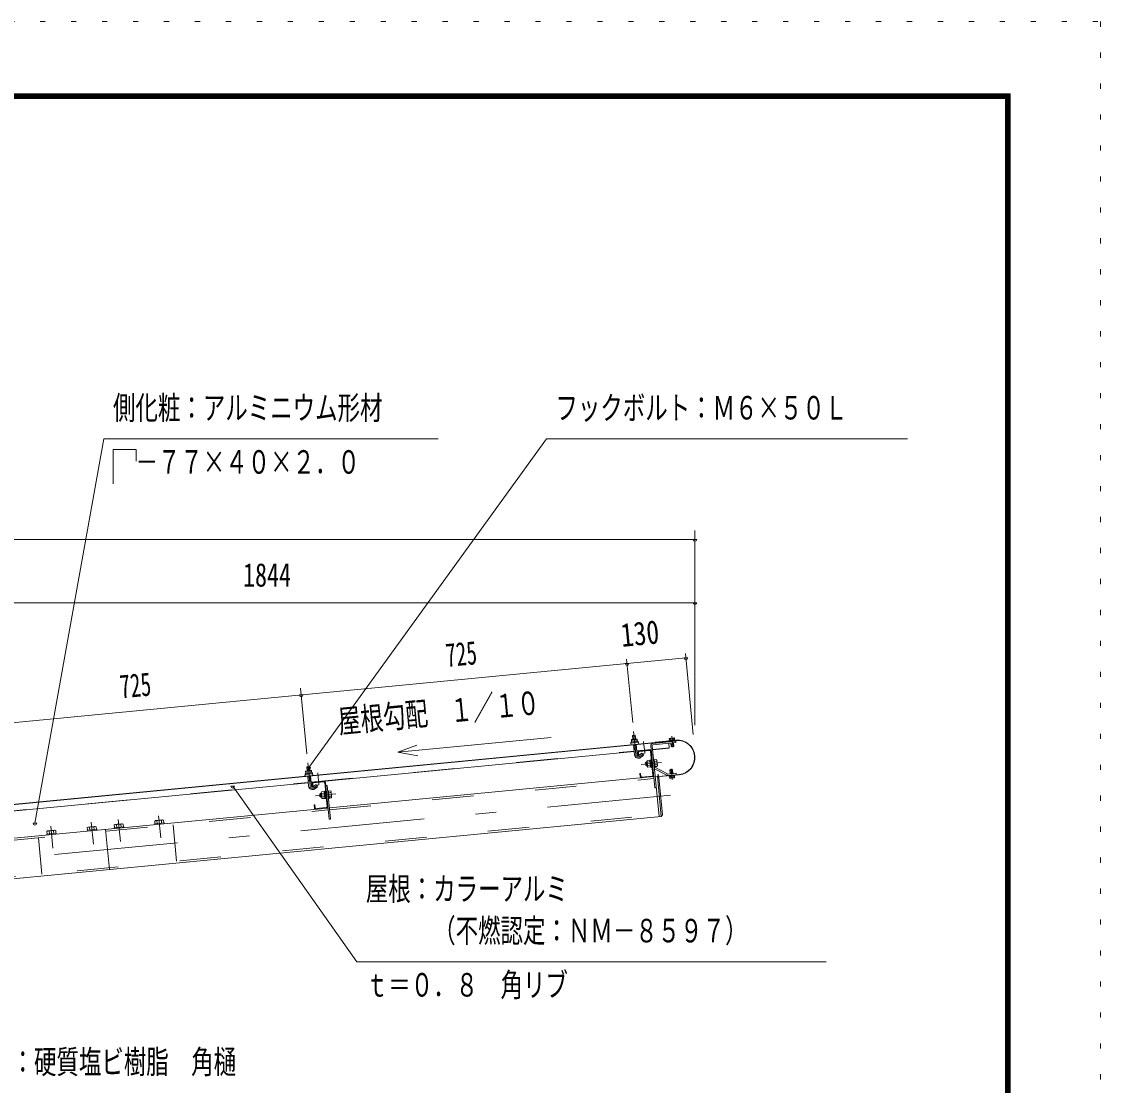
# Model space of a CAD drawing. Units: millimetres, scale not verified. Extents: x -32712 to 32715, y -14700 to 14700.
# Drawn here: x 24351 to 32715, y 6454 to 14700 of the extents above; entities that cross this region are included whole.
import ezdxf
from ezdxf.enums import TextEntityAlignment as Align

# ---------------------------------------------------------------- set-up
doc = ezdxf.new("R2010")
doc.units = ezdxf.units.MM
doc.header["$LTSCALE"] = 80
for name, pattern in [('USER2', [10, 4, -6]), ('USER3', [24, 12, -5, 2, -5]), ('USER4', [3, 0.5, -2.5])]:
    doc.linetypes.add(name, pattern=pattern)
for name, color, linetype, lineweight in [('0-6_2-02BOLD', 7, 'Continuous', 18), ('0-7_2-12HIDDEN', 3, 'USER2', 18), ('0-8_2-22CENTER', 3, 'USER3', 18), ('0-9_2-42THIN', 4, 'Continuous', 18), ('0-A_2-52DIM', 3, 'Continuous', 18), ('0-C_F-F1PAPER', 5, 'Continuous', 18), ('0-D_F-E_J_ADD', 5, 'USER4', 18)]:
    doc.layers.add(name, color=color, linetype=linetype, lineweight=lineweight)
doc.styles.add('ＭＳ ゴシック', font='')
doc.styles.get('ＭＳ ゴシック').set_extended_font_data('MS Gothic')

msp = doc.modelspace()

# ---------------------------------------------------------------- linework, layer by layer
at = {"layer": '0-6_2-02BOLD'}
for p, q in [((23931.66, 8598.56), (29424.71, 9127.48)), ((29366.7, 9120.14), (23931.84, 8596.82)), ((29088.07, 9165.51), (29108.97, 9167.53)), ((29090.33, 9132.98), (29092.05, 9115.13)), ((29114.67, 9117.31), (29112.95, 9135.15)), ((29367.03, 9116.81), (29366.53, 9121.87)), ((29383.64, 9130.92), (29382.48, 9143.09)), ((29384.43, 9118.49), (29383.95, 9123.55)), ((29403.76, 9132.83), (29402.59, 9145.01)), ((29404.86, 9125.56), (29405.34, 9120.5)), ((26594.91, 8802.25), (29099.82, 9043.45)), ((29094.95, 9093.97), (29102.35, 9017.1)), ((29098.57, 9056.39), (29119.48, 9058.41)), ((29123.26, 9019.12), (29115.85, 9095.98)), ((29120.72, 9045.47), (29232.21, 9056.2)), ((29134.33, 9035.52), (29136.62, 9011.83)), ((29139.38, 9041.63), (29221.59, 9049.55)), ((29227.71, 9044.52), (29245.69, 8857.77)), ((29240.55, 9086.36), (29293.37, 8537.81)), ((29240.56, 9086.35), (29256.04, 8925.66)), ((29387.9, 9082.1), (29385.5, 9107.34)), ((29172.15, 9011.27), (29149.93, 8995.42)), ((29196.03, 8931.58), (29193.35, 8959.44)), ((29223.04, 8961.43), (29202.82, 8959.49)), ((29223.63, 8955.33), (29231.27, 8949.04)), ((29246.71, 9022.43), (29235.56, 9021.36)), ((29274.61, 8966.4), (29257.88, 8964.79)), ((26583.15, 8924.31), (26562.24, 8922.31)), ((26564.51, 8889.77), (26566.23, 8871.92)), ((26588.85, 8874.1), (26587.14, 8891.95)), ((29205.34, 8933.34), (29225.56, 8935.29)), ((29231.94, 8942.07), (29224.3, 8948.36)), ((29352.15, 8858.25), (29257.64, 8908.91)), ((29259.32, 8920.71), (29357.44, 8868.13)), ((29260.4, 8938.64), (29277.13, 8940.25)), ((24069.09, 8559.04), (26574, 8800.24)), ((26569.14, 8850.75), (26576.54, 8773.89)), ((26572.76, 8813.17), (26593.66, 8815.19)), ((26597.44, 8775.9), (26590.04, 8852.77)), ((26695.78, 8806.34), (26613.56, 8798.41)), ((26719.87, 8614.56), (26701.89, 8801.3)), ((29252.34, 8847.16), (26737.66, 8605.03)), ((29240.65, 8851.66), (29158.43, 8843.75)), ((29450.08, 8864.1), (29292.6, 8848.93)), ((29292.77, 8847.2), (29450.24, 8862.35)), ((29383.7, 8838.04), (29382.54, 8850.22)), ((29402.65, 8852.13), (29403.81, 8839.96)), ((26674.5, 8716.9), (26667.54, 8716.23)), ((26675.74, 8729.35), (26695.96, 8731.3)), ((26677.01, 8716.28), (26697.23, 8718.22)), ((26695.86, 8732.32), (26702.84, 8732.99)), ((26697.81, 8712.12), (26705.45, 8705.82)), ((26706.12, 8698.85), (26698.48, 8705.15)), ((26702.6, 8735.43), (26708.18, 8735.97)), ((26720.88, 8779.21), (26709.74, 8778.14)), ((26732.06, 8721.58), (26748.8, 8723.19)), ((26699.74, 8692.07), (26679.52, 8690.13)), ((26751.31, 8697.04), (26734.58, 8695.43)), ((26726.52, 8603.95), (24211.85, 8361.82)), ((26632.61, 8600.54), (26714.83, 8608.45)), ((24879.71, 8433.16), (24877.67, 8454.4)), ((24911.86, 8457.69), (24913.91, 8436.45)), ((25088.75, 8453.29), (25086.7, 8474.52)), ((25120.89, 8477.82), (25122.94, 8456.58)), ((25402.33, 8483.48), (25400.28, 8504.72)), ((25434.48, 8508.01), (25436.53, 8486.77)), ((24549.06, 8401.32), (24547.02, 8422.56)), ((24564.12, 8424.21), (24566.16, 8402.97)), ((24600.36, 8406.26), (24598.31, 8427.5)), ((24619.84, 8408.14), (24620.51, 8401.17)), ((25002, 8437.9), (25031.89, 8127.49))]:
    msp.add_line(p, q, dxfattribs=at)
for points in [[(29131.23, 9118.91), (29131.77, 9113.34), (29076.02, 9107.96), (29075.49, 9113.53)], [(29371.92, 9129.8), (29372.46, 9124.22), (29416.01, 9128.38), (29415.48, 9133.95)], [(26605.41, 8875.69), (26605.95, 8870.12), (26550.21, 8864.74), (26549.67, 8870.32)], [(29370.29, 8854.68), (29370.82, 8849.1), (29414.38, 8853.26), (29413.84, 8858.83)]]:
    msp.add_lwpolyline(points, close=True, dxfattribs=at)
for points in [[(29080.73, 9114.05), (29079.02, 9131.89), (29081.88, 9133.93), (29121.07, 9137.71), (29124.27, 9136.25), (29125.99, 9118.41)], [(29111.93, 9136.83), (29108.97, 9167.53), (29107.06, 9169.1), (29089.64, 9167.43), (29088.07, 9165.51), (29091.02, 9134.81)], [(29245.78, 9105.14), (29422.76, 9122.18), (29423.84, 9111.03), (29246.85, 9093.99)], [(29424.55, 9129.22), (29261.85, 9113.55), (29262.02, 9111.81)], [(29375.3, 9144.18), (29372.42, 9142.14), (29373.58, 9129.96)], [(29375.3, 9144.18), (29409.45, 9147.44), (29412.65, 9145.98), (29413.82, 9133.79)], [(29136.62, 9011.83), (29131.04, 9011.29), (29128.76, 9034.98)], [(29229.41, 9085.29), (29260.72, 8760.06), (29271.87, 8761.14)], [(29243.51, 9055.7), (29371.72, 9068.04), (29368.1, 9105.66)], [(29406.4, 9109.35), (29408.8, 9084.09), (29405.65, 9080.28), (29391.71, 9078.95), (29387.9, 9082.1), (29408.8, 9084.09)], [(29137.74, 9012.52), (29159.96, 9028.37), (29172.15, 9011.27)], [(29200.31, 8960.11), (29193.35, 8959.44), (29188.62, 8953.72), (29190.3, 8936.29), (29196.03, 8931.58), (29202.99, 8932.25)], [(29226.81, 8922.21), (29206.6, 8920.26), (29203.77, 8924.23), (29199.54, 8968.13), (29201.56, 8972.56), (29221.78, 8974.51)], [(29228.66, 8976.21), (29221.68, 8975.53), (29226.91, 8921.19), (29233.89, 8921.86)], [(29239.7, 8919.96), (29234.12, 8919.42), (29228.42, 8978.64), (29233.99, 8979.18)], [(29256.42, 8921.57), (29261.99, 8922.11), (29256.29, 8981.33), (29250.71, 8980.8)], [(29256.62, 8977.87), (29273.36, 8979.48), (29276.18, 8975.51), (29280.41, 8931.62), (29278.39, 8927.18), (29261.66, 8925.57)], [(26554.92, 8870.83), (26553.2, 8888.68), (26556.07, 8890.72), (26595.25, 8894.5), (26598.46, 8893.04), (26600.17, 8875.19)], [(26586.11, 8893.61), (26583.15, 8924.31), (26581.24, 8925.89), (26563.82, 8924.22), (26562.24, 8922.31), (26565.2, 8891.6)], [(29152.32, 8848.78), (29150.04, 8872.47), (29144.46, 8871.94), (29146.74, 8848.25)], [(29288.78, 8852.08), (29287.27, 8867.76), (29285.53, 8867.6), (29287.04, 8851.92)], [(29361.41, 8867.33), (29425.61, 8873.51), (29426.69, 8862.35), (29362.49, 8856.18)], [(29398.39, 8900.95), (29394.58, 8904.1), (29380.65, 8902.77), (29377.5, 8898.96)], [(29380.33, 8869.15), (29377.5, 8898.96), (29398.39, 8900.95), (29401.24, 8871.16)], [(29280.9, 8849.91), (29292.36, 8840.47), (29320.23, 8550.95), (29310.79, 8539.49), (23986.72, 8026.85)], [(26608.52, 8792.31), (26610.8, 8768.62), (26605.23, 8768.08), (26602.94, 8791.76)], [(26611.92, 8769.31), (26634.14, 8785.15), (26646.33, 8768.06), (26624.11, 8752.21)], [(26707.46, 8801.83), (26734.91, 8516.85), (26746.05, 8517.93), (26720.89, 8779.22)], [(29310.79, 8539.49), (29280.9, 8849.91), (29263.48, 8848.23)], [(29372.48, 8849.26), (29373.64, 8837.08), (29376.86, 8835.61), (29411, 8838.87), (29413.87, 8840.92), (29412.72, 8853.1)], [(26677.18, 8689.04), (26670.22, 8688.36), (26667.54, 8716.23), (26662.8, 8710.5), (26664.49, 8693.08), (26670.22, 8688.36)], [(26677.95, 8681.02), (26673.73, 8724.91), (26675.74, 8729.35)], [(26708.07, 8678.65), (26701.11, 8677.98), (26695.86, 8732.32)], [(26702.6, 8735.43), (26708.3, 8676.2), (26713.88, 8676.74)], [(26724.9, 8737.58), (26730.47, 8738.12), (26736.17, 8678.89), (26730.6, 8678.35)], [(26735.85, 8682.35), (26752.58, 8683.97), (26754.6, 8688.4), (26750.37, 8732.3), (26747.54, 8736.27), (26730.81, 8734.65)], [(26620.92, 8605.03), (26618.64, 8628.72), (26624.23, 8629.25), (26626.5, 8605.57)], [(26701, 8679), (26680.78, 8677.05), (26677.95, 8681.02)], [(24931.01, 8438.1), (24928.96, 8459.34), (24923.21, 8461.96), (24865.72, 8456.43), (24860.57, 8452.76), (24862.61, 8431.51)], [(25069.93, 8444.44), (25069.26, 8451.41), (25142.42, 8458.46), (25143.1, 8451.49)], [(25140.04, 8458.23), (25137.99, 8479.46), (25132.24, 8482.09), (25074.76, 8476.55), (25069.6, 8472.88), (25071.64, 8451.64)], [(25383.52, 8474.63), (25382.84, 8481.6), (25456.01, 8488.65), (25456.68, 8481.68)], [(25453.62, 8488.42), (25451.58, 8509.66), (25445.82, 8512.28), (25388.34, 8506.74), (25383.18, 8503.07), (25385.23, 8481.83)], [(24619.84, 8408.14), (24546.67, 8401.09), (24547.35, 8394.12)], [(24547.02, 8422.56), (24552.17, 8426.23), (24609.65, 8431.77), (24615.41, 8429.15), (24617.45, 8407.91)], [(24860.9, 8424.32), (24860.23, 8431.28), (24933.39, 8438.33), (24934.06, 8431.36)]]:
    msp.add_lwpolyline(points, dxfattribs=at)
for centre, radius, start, end in [((29085.46, 9124.17), 10.06, 61.11575, 121.11575), ((29105.08, 9098.38), 37.62, 77.91205, 113.08797), ((29119.41, 9127.44), 10.06, 69.88426, 129.88426), ((29378.06, 9136.3), 8.11, 56.9164, 95.44783), ((29395.2, 9116.16), 29.79, 75.61871, 115.27916), ((29408.23, 9139.18), 8.11, 95.44783, 133.99406), ((29437.39, 8995.78), 134.05, 275.50003, 95.50003), ((29437.39, 8995.78), 132.3, 275.50003, 95.50003), ((29080.18, 9101.33), 7, 95.49939, 275.49939), ((29128.96, 9106.03), 7, 275.5002, 95.5002), ((29139.91, 9036.05), 11.2, 95.49878, 185.49857), ((29139.91, 9036.05), 5.6, 95.49878, 185.4908), ((29222.13, 9043.98), 11.2, 5.5027, 95.5027), ((29222.13, 9043.98), 5.6, 5.5027, 95.5027), ((29247.52, 9087.02), 18.2, 95.50003, 185.50002), ((29247.52, 9087.02), 7, 95.50003, 185.50002), ((29132.4, 9019.99), 30.18, 185.5, 305.5), ((29132.4, 9019.99), 9.19, 185.5, 305.5), ((29209.78, 8966.76), 10.07, 185.50095, 226.22777), ((29238.09, 8949.69), 36.61, 164.47554, 206.52635), ((29266.39, 8972.21), 10.07, 324.77412, 5.50095), ((29241.87, 8950.06), 36.61, 344.47554, 26.52635), ((26559.65, 8880.96), 10.06, 61.11575, 121.11575), ((26579.26, 8855.17), 37.62, 77.91205, 113.08797), ((26593.6, 8884.22), 10.06, 69.88426, 129.88426), ((26603.13, 8862.82), 7, 275.5002, 95.5002), ((29213.56, 8927.53), 10.07, 144.77412, 185.50095), ((29262.3, 8926.27), 6.3, 226.24097, 241.79402), ((29270.17, 8932.98), 10.07, 5.50095, 46.22777), ((29360.74, 8874.3), 7, 241.81552, 275.50003), ((26554.36, 8858.12), 7, 95.49939, 275.49939), ((26614.09, 8792.84), 11.2, 95.49878, 185.49857), ((26614.09, 8792.84), 5.6, 95.49878, 185.4908), ((26696.31, 8800.76), 11.2, 5.5027, 95.5027), ((26696.31, 8800.76), 5.6, 5.5027, 95.5027), ((29157.89, 8849.32), 11.2, 185.49792, 275.50047), ((29157.89, 8849.32), 5.6, 185.4908, 275.50047), ((29240.12, 8857.23), 5.6, 275.51155, 5.5027), ((29240.12, 8857.23), 11.2, 275.51155, 5.5027), ((29292.26, 8852.42), 5.25, 185.50003, 275.50003), ((29292.26, 8852.42), 3.5, 185.50003, 275.50003), ((29360.74, 8874.3), 18.2, 241.8121, 275.50003), ((29378.08, 8843.87), 8.11, 275.44783, 313.99406), ((29391.1, 8866.89), 29.79, 255.61871, 295.27916), ((29408.24, 8846.75), 8.11, 236.9164, 275.44783), ((26606.59, 8776.78), 30.18, 185.5, 305.5), ((26606.59, 8776.78), 9.19, 185.5, 305.5), ((26683.97, 8723.55), 10.07, 185.50095, 226.22777), ((26712.28, 8706.48), 36.61, 164.47554, 206.52635), ((26740.57, 8728.99), 10.07, 324.77412, 5.50095), ((26716.05, 8706.84), 36.61, 344.47554, 26.52635), ((26687.74, 8684.32), 10.07, 144.77412, 185.50095), ((26714.3, 8614.02), 11.2, 275.51155, 5.5027), ((26744.36, 8689.77), 10.07, 5.50095, 46.22777), ((26632.07, 8606.11), 11.2, 185.49792, 275.50047), ((26632.07, 8606.11), 5.6, 185.4908, 275.50047), ((26714.3, 8614.02), 5.6, 275.51155, 5.5027), ((24870.09, 8443.54), 13.24, 55.07169, 95.5), ((24899.08, 8411.19), 48.23, 74.6357, 116.3643), ((24921.37, 8448.48), 13.24, 95.5, 135.93115), ((25079.12, 8463.66), 13.24, 55.07169, 95.5), ((25108.12, 8431.31), 48.23, 74.6357, 116.3643), ((25130.41, 8468.61), 13.24, 95.5, 135.93115), ((25392.7, 8493.86), 13.24, 55.07169, 95.5), ((25421.7, 8461.5), 48.23, 74.6357, 116.3643), ((25443.99, 8498.8), 13.24, 95.5, 135.93115), ((24556.53, 8413.35), 13.24, 55.07169, 95.5), ((24585.54, 8381), 48.23, 74.6357, 116.3643), ((24607.83, 8418.29), 13.24, 95.5, 135.93115)]:
    msp.add_arc(centre, radius, start, end, dxfattribs=at)
at = {"layer": '0-7_2-12HIDDEN'}
for p, q in [((26594.74, 8803.99), (29099.65, 9045.19)), ((29120.55, 9047.2), (29232.04, 9057.93)), ((29243.35, 9057.44), (29371.55, 9069.78)), ((24068.92, 8560.79), (26573.83, 8801.98)), ((26739.08, 8590.39), (29253.75, 8832.53)), ((23985.31, 8041.48), (29291.96, 8552.44)), ((24213.26, 8347.18), (26727.92, 8589.32)), ((25525.99, 8473.58), (25553.06, 8192.43)), ((24480.82, 8372.95), (24507.89, 8091.8))]:
    msp.add_line(p, q, dxfattribs=at)
at = {"layer": '0-8_2-22CENTER'}
for p, q in [((29095.44, 9198.43), (29112.81, 9018.11)), ((29182.16, 9028.17), (29173.25, 9120.84)), ((29399.1, 9075.79), (29390.95, 9160.43)), ((26569.63, 8955.22), (26586.99, 8774.89)), ((29143.83, 9003.97), (29177.31, 9027.84)), ((29313.14, 8956.92), (29154.63, 8941.64)), ((26656.35, 8784.95), (26647.43, 8877.63)), ((29387.2, 8907.27), (29395.35, 8822.63)), ((26618.02, 8760.76), (26651.5, 8784.63)), ((29382.95, 8703.08), (23971.77, 8182.06)), ((26787.32, 8713.71), (26628.81, 8698.43)), ((25413.72, 8544.35), (25430.16, 8373.64)), ((24593.99, 8293.13), (24577.55, 8463.84)), ((24907.55, 8323.32), (24891.11, 8494.03)), ((25100.14, 8514.16), (25116.58, 8343.44))]:
    msp.add_line(p, q, dxfattribs=at)
for centre in [(29132.4, 9019.99), (26606.59, 8776.78)]:
    msp.add_arc(centre, 19.69, 185.5, 305.5, dxfattribs=at)
at = {"layer": '0-9_2-42THIN'}
for p, q in [((29092.76, 9134.98), (29089.64, 9167.43)), ((29107.06, 9169.1), (29110.18, 9136.66)), ((29386.73, 9123.82), (29387.22, 9118.76)), ((29402.55, 9120.23), (29402.06, 9125.3)), ((29117.73, 9058.23), (29114.12, 9095.81)), ((29120.1, 9051.9), (29117.74, 9058.23)), ((29388.28, 9107.61), (29390.96, 9079.58)), ((29406.28, 9081.04), (29403.61, 9109.08)), ((29200.65, 8956.64), (29190.2, 8955.63)), ((26566.94, 8891.76), (26563.82, 8924.21)), ((26581.24, 8925.89), (26584.36, 8893.45)), ((29192.21, 8934.73), (29202.66, 8935.74)), ((29383.12, 8869.42), (29380.02, 8902.01)), ((29395.35, 8903.48), (29398.45, 8870.9)), ((26674.83, 8713.42), (26664.38, 8712.41)), ((26666.39, 8691.51), (26676.84, 8692.52))]:
    msp.add_line(p, q, dxfattribs=at)
for points in [[(29096.7, 9094.14), (29100.31, 9056.56), (29099.2, 9049.88)], [(26570.88, 8850.92), (26574.5, 8813.35), (26573.38, 8806.68)], [(26594.28, 8808.69), (26591.91, 8815.02), (26588.3, 8852.59)]]:
    msp.add_lwpolyline(points, dxfattribs=at)
at = {"layer": '0-A_2-52DIM'}
for p, q in [((24989.86, 11465.9), (24454.27, 8486.06)), ((27579.86, 11465.9), (24989.86, 11465.9)), ((25059.86, 11383.92), (25059.86, 11115.9)), ((29571.35, 10755.45), (29571.35, 9245.24)), ((15508.36, 10685.45), (29571.35, 10685.45)), ((29585.35, 10685.45), (29557.35, 10685.45)), ((29571.35, 10195.45), (15508.36, 10195.45)), ((29585.35, 10195.45), (29557.35, 10195.45)), ((29558.54, 9172.78), (29498.03, 9801.26)), ((29501.24, 9767.92), (23993.21, 9237.56)), ((29058.84, 9723.97), (29030.84, 9723.97)), ((29088.73, 9268.11), (29041.64, 9757.32)), ((29515.24, 9767.92), (29487.24, 9767.92)), ((26533.02, 9480.76), (26505.02, 9480.76)), ((26562.92, 9024.9), (26514, 9533.02)), ((27422.65, 9009.89), (27267.3, 9035.89)), ((26591.85, 8917.86), (26563.85, 8917.86)), ((26001.46, 8772.44), (25973.46, 8772.44)), ((24468.27, 8486.06), (24440.27, 8486.06))]:
    msp.add_line(p, q, dxfattribs=at)
for points in [[(26577.85, 8917.86), (28419.86, 11465.9), (31219.85, 11465.9)], [(25059.86, 11383.92), (25240.16, 11383.92), (25240.16, 11293.77)], [(28456.71, 9150.42), (27267.3, 9035.89), (27414.83, 9091.05)], [(25987.46, 8772.44), (26949.85, 7412.9), (30589.85, 7412.9)]]:
    msp.add_lwpolyline(points, dxfattribs=at)
for centre in [(29571.35, 10685.45), (29571.35, 10195.45), (29044.84, 9723.97), (29501.24, 9767.92), (26519.02, 9480.76), (26577.85, 8917.86), (25987.46, 8772.44), (24454.27, 8486.06)]:
    msp.add_arc(centre, 14, 180, 0, dxfattribs=at)
at = {"layer": '0-C_F-F1PAPER'}
for points in [[(32014.97, -14000), (32014.97, 14140), (-8165.02, 14140), (-8165.02, -14000)], [(32011.47, -13996.5), (32011.47, 14136.5), (-8161.52, 14136.5), (-8161.52, -13996.5)], [(32007.97, -13993), (-8158.02, -13993), (-8158.02, 14133), (32007.97, 14133)], [(32004.47, -13989.5), (32004.47, 14129.5), (-8154.52, 14129.5), (-8154.52, -13989.5)], [(32000.97, -13986), (-8151.02, -13986), (-8151.02, 14126), (32000.97, 14126)], [(31997.47, -13982.5), (31997.47, 14122.5), (-8147.52, 14122.5), (-8147.52, -13982.5)], [(31993.97, -13979), (-8144.02, -13979), (-8144.02, 14119), (31993.97, 14119)], [(31990.48, -13975.5), (31990.48, 14115.5), (-8140.52, 14115.5), (-8140.52, -13975.5)], [(31986.97, -13972), (31986.97, 14112), (-8137.02, 14112), (-8137.02, -13972)], [(31983.47, -13968.5), (31983.47, 14108.5), (-8133.52, 14108.5), (-8133.52, -13968.5)], [(31979.97, -13965), (-8130.02, -13965), (-8130.02, 14105), (31979.97, 14105)]]:
    msp.add_lwpolyline(points, close=True, dxfattribs=at)
at = {"layer": '0-D_F-E_J_ADD'}
msp.add_lwpolyline([(32714.98, -14700), (-8865.02, -14700), (-8865.02, 14700), (32714.98, 14700)], close=True, dxfattribs=at)

# ---------------------------------------------------------------- texts
at = {"layer": '0-A_2-52DIM', "color": 7, "style": 'ＭＳ ゴシック'}
for s, width, p in [('側化粧：アルミニウム形材', 0.7, (25059.86, 11560.78)), ('フックボルト：Ｍ６×５０Ｌ', 0.7, (28489.86, 11560.78)), ('\u3000－７７×４０×２．０', 0.7, (25059.86, 11140.77)), ('1844', 0.75, (26067.77, 10265.45)), ('屋根：カラーアルミ', 0.7, (27019.85, 7832.46)), ('\u3000\u3000\u3000（不燃認定：ＮＭ－８５９７）', 0.7, (27019.85, 7507.78)), ('ｔ＝０．８\u3000角リブ', 0.7, (27019.85, 7087.77)), ('谷樋：硬質塩ビ樹脂\u3000角樋', 0.7, (23925.21, 6490.97))]:
    msp.add_text(s, height=182.3, dxfattribs=dict(at, width=width)).set_placement(p, align=Align.BOTTOM_LEFT)
for s, rotation, width, p in [('130', 5.5, 0.8, (29010.43, 9798.39)), ('725', 5.5, 0.65, (27652.71, 9642.66)), ('725', 5.499, 0.65, (25126.9, 9399.46)), ('屋根勾配\u3000１／１０', 5.5, 0.7, (26819.76, 9128.72))]:
    msp.add_text(s, height=182.3, rotation=rotation, dxfattribs=dict(at, width=width)).set_placement(p, align=Align.BOTTOM_LEFT)

doc.saveas('drawing.dxf')
